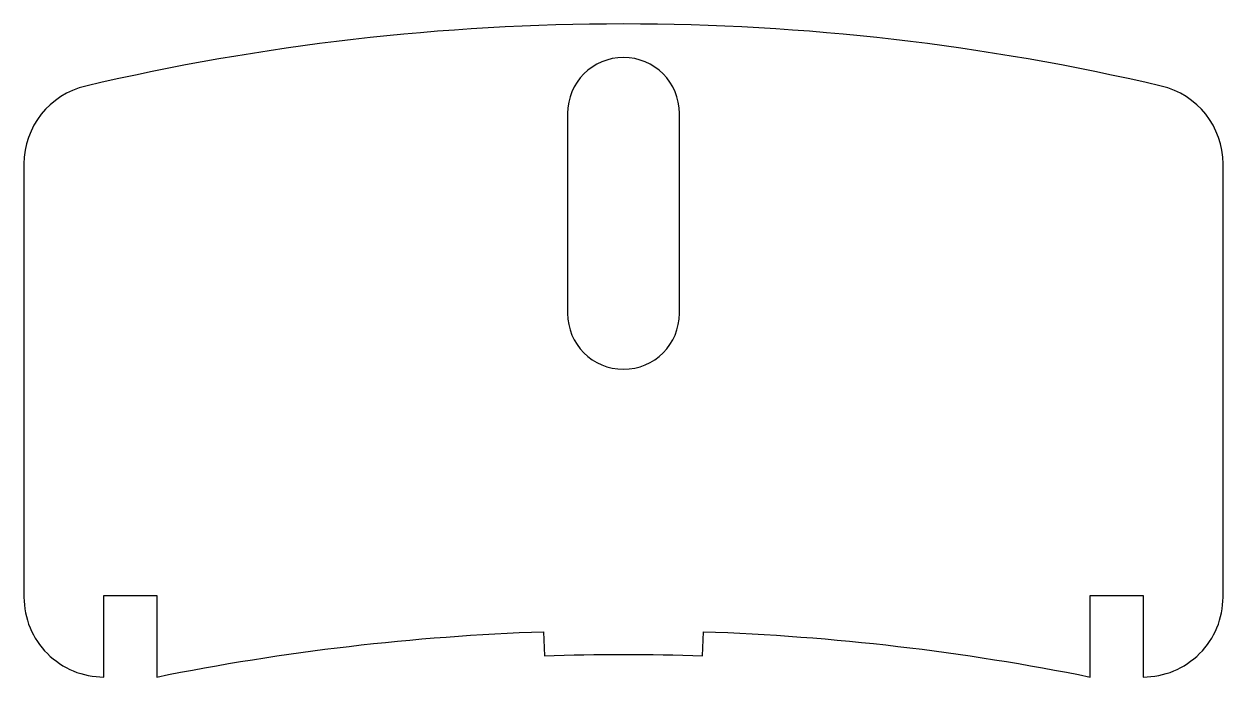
# Model space of a CAD drawing. Extents: x -75 to 75, y -45 to 37.
import ezdxf

# ---------------------------------------------------------------- set-up
doc = ezdxf.new("R2010")
doc.units = 0

msp = doc.modelspace()

# ---------------------------------------------------------------- linework, layer by layer
at = {"layer": '1'}
for points in [[(75, 19.18, 0.348318), (67.28, 28.92, 0.115558), (-67.28, 28.92, 0.348318), (-75, 19.18), (-75, -35, 0.414214), (-65, -45), (-65, -34.8), (-58.4, -34.8), (-58.4, -45, -0.041368), (-10, -39.33), (-9.9, -42.33, -0.016954), (9.9, -42.33), (10, -39.33, -0.041368), (58.4, -45), (58.4, -34.8), (65, -34.8), (65, -45, 0.414214), (75, -35)], [(7, 25.5, 1), (-7, 25.5), (-7, 0.5, 1), (7, 0.5)]]:
    msp.add_lwpolyline(points, format="xyb", close=True, dxfattribs=at)

doc.saveas('drawing.dxf')
